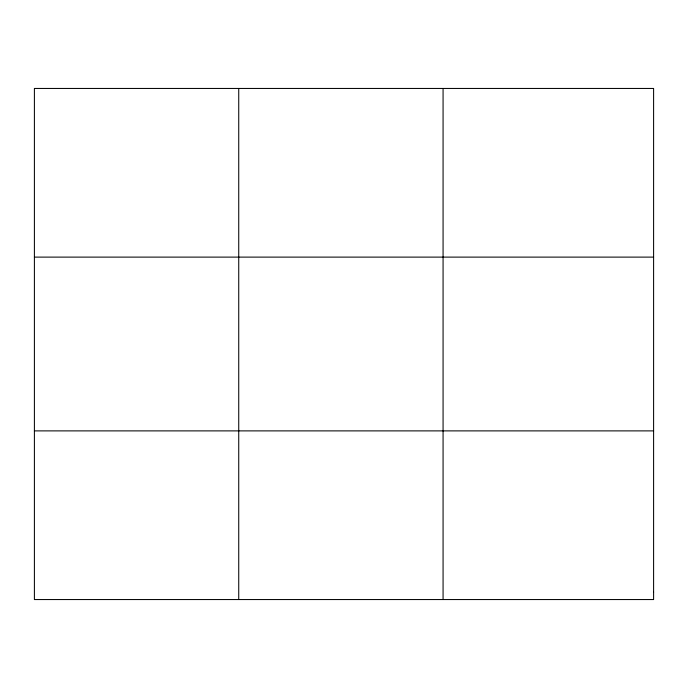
<?xml version="1.0" encoding="UTF-8"?>
<svg xmlns="http://www.w3.org/2000/svg" width="688" height="688" viewBox="0 0 688 688"><rect width="100%" height="100%" fill="white"/><g stroke="black" fill="none" stroke-linecap="round" stroke-linejoin="round"><path stroke-width="1.03" d="M238.736 599.549L238.736 88.451M443.072 599.549L443.072 88.451M34.4 257.114L653.6 257.114M34.4 430.886L653.6 430.886M653.6 592.213L653.6 599.549L34.4 599.549L34.4 88.451L653.6 88.451L653.6 592.213"/></g></svg>
